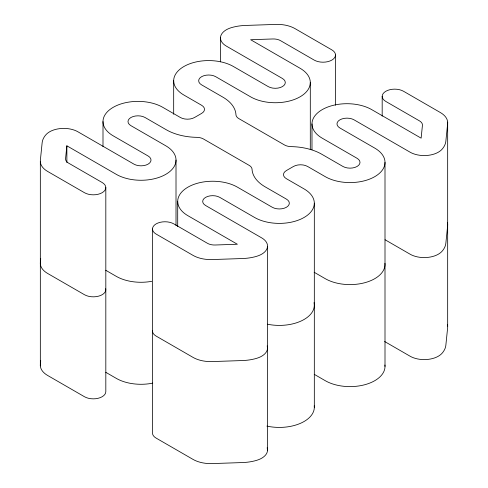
<?xml version="1.0" encoding="UTF-8"?>
<svg xmlns="http://www.w3.org/2000/svg" width="488" height="488" viewBox="0 0 488 488"><rect width="100%" height="100%" fill="white"/><g stroke="black" fill="none" stroke-linecap="round" stroke-linejoin="round"><path stroke-width="0.73" d="M40.724 258.725L40.352 262.392A24.986 14.426 0 0 0 47.629 273.445L84.485 294.721A12.493 7.216 0 0 0 98.832 296.1A12.493 7.216 0 0 0 105.713 288.701M40.724 360.736L40.352 364.408A24.986 14.426 0 0 0 47.629 375.455L84.485 396.738A12.493 7.216 0 0 0 98.1 398.3A12.493 7.216 0 0 0 105.817 391.638L105.817 187.612M66.868 145.814L65.563 158.643A9.998 5.771 0 0 0 68.472 163.059L102.157 182.506A12.493 7.216 0 0 1 102.157 192.711A12.493 7.216 0 0 1 84.485 192.711L47.629 171.428A24.986 14.426 0 0 1 40.352 160.381L42.145 142.758A34.983 20.197 0 0 1 46.043 134.615A19.99 11.541 0 0 1 77.909 131.784L133.962 164.145A9.998 5.771 0 0 0 148.096 164.145A9.998 5.771 0 0 0 148.096 155.983L113.246 135.865A34.983 20.197 0 0 1 113.246 107.299A34.983 20.197 0 0 1 162.724 107.299L180.389 117.504A9.998 5.771 0 0 0 194.529 117.504L201.593 113.423A9.998 5.771 0 0 0 201.593 105.262L183.927 95.062A34.983 20.197 0 0 1 183.927 66.496A34.983 20.197 0 0 1 233.398 66.496L268.248 86.614A9.998 5.771 0 0 0 282.381 86.614A9.998 5.771 0 0 0 282.381 78.458L226.328 46.092A19.99 11.541 0 0 1 231.227 27.7A34.983 20.197 0 0 1 245.342 25.449L275.86 24.412A24.986 14.426 0 0 1 294.996 28.609L331.858 49.892A12.493 7.216 0 0 1 331.858 60.091A12.493 7.216 0 0 1 314.187 60.091L280.502 40.644A9.998 5.771 0 0 0 272.847 38.967L250.625 39.717L300.053 68.253A34.983 20.197 0 0 1 300.053 96.819A34.983 20.197 0 0 1 250.576 96.819L215.726 76.695A9.998 5.771 0 0 0 201.593 76.695A9.998 5.771 0 0 0 201.593 84.857L222.796 97.1A44.981 25.968 0 0 1 235.954 114.711A9.998 5.771 0 0 0 238.876 118.627L284.461 144.942A9.998 5.771 0 0 0 291.244 146.632A44.981 25.968 0 0 1 321.745 154.226L342.948 166.469A9.998 5.771 0 0 0 357.082 166.469A9.998 5.771 0 0 0 357.082 158.307L322.233 138.189A34.983 20.197 0 0 1 322.233 109.623A34.983 20.197 0 0 1 371.71 109.623L421.132 138.159L422.437 125.331A9.998 5.771 0 0 0 419.527 120.914L385.843 101.461A12.493 7.216 0 0 1 385.843 91.262A12.493 7.216 0 0 1 403.515 91.262L440.371 112.545A24.986 14.426 0 0 1 447.649 123.592L445.855 141.215A34.983 20.197 0 0 1 441.957 149.358A19.99 11.541 0 0 1 410.091 152.189L354.038 119.828A9.998 5.771 0 0 0 339.904 119.828A9.998 5.771 0 0 0 339.904 127.984L374.754 148.108A34.983 20.197 0 0 1 374.754 176.668A34.983 20.197 0 0 1 325.276 176.668L307.611 166.469A9.998 5.771 0 0 0 293.471 166.469L286.407 170.55A9.998 5.771 0 0 0 286.407 178.712L304.073 188.911A34.983 20.197 0 0 1 304.073 217.477A34.983 20.197 0 0 1 254.602 217.477L219.752 197.353A9.998 5.771 0 0 0 205.619 197.353A9.998 5.771 0 0 0 205.619 205.515L261.672 237.876A19.99 11.541 0 0 1 256.773 256.273A34.983 20.197 0 0 1 242.658 258.524L212.14 259.561A24.986 14.426 0 0 1 193.004 255.358L156.142 234.081A12.493 7.216 0 0 1 156.142 223.876A12.493 7.216 0 0 1 173.813 223.876L207.498 243.329A9.998 5.771 0 0 0 215.153 245.006L237.375 244.25L187.947 215.72A34.983 20.197 0 0 1 187.947 187.154A34.983 20.197 0 0 1 237.424 187.154L272.274 207.272A9.998 5.771 0 0 0 286.407 207.272A9.998 5.771 0 0 0 286.407 199.11L265.204 186.874A44.981 25.968 0 0 1 252.046 169.263A9.998 5.771 0 0 0 249.124 165.347L203.539 139.025A9.998 5.771 0 0 0 196.756 137.341A44.981 25.968 0 0 1 166.256 129.747L145.052 117.504A9.998 5.771 0 0 0 130.918 117.504A9.998 5.771 0 0 0 130.918 125.666L165.767 145.784A34.983 20.197 0 0 1 165.767 174.35A34.983 20.197 0 0 1 116.29 174.35L66.868 145.814L66.868 162.559M385.032 239.736L410.091 254.199A19.99 11.541 0 0 0 441.957 251.375A34.983 20.197 0 0 0 445.855 243.225L447.649 225.609A24.986 14.426 0 0 0 447.325 222.296M314.156 272.261L325.276 278.685A34.983 20.197 0 0 0 364.286 282.845A34.983 20.197 0 0 0 384.947 263.294M384.611 341.509L410.091 356.216A19.99 11.541 0 0 0 441.957 353.385A34.983 20.197 0 0 0 445.855 345.242L447.649 327.619A24.986 14.426 0 0 0 447.411 324.618M314.235 374.32L325.276 380.701A34.983 20.197 0 0 0 364.505 384.8A34.983 20.197 0 0 0 384.916 365.03M105.75 270.273L116.29 276.361A34.983 20.197 0 0 0 151.719 281.314M105.786 372.314L116.29 378.377A34.983 20.197 0 0 0 152.732 383.129M447.667 122.098L447.667 326.13M385.001 162.388L385.001 366.415M382.183 96.362L382.183 116.156M335.518 54.992L335.518 105.237M314.321 203.191L314.321 407.224M311.991 123.909L311.991 149.792M310.301 82.539L310.301 149.529M267.509 246.477L267.509 450.509M220.491 37.491L220.491 61.854M177.699 201.434L177.699 226.56M176.009 160.064L176.009 225.535M173.679 80.776L173.679 114.277M152.482 228.982L152.482 433.009A12.493 7.216 0 0 0 156.142 438.108L193.004 459.391A24.986 14.426 0 0 0 212.14 463.588L242.658 462.551A34.983 20.197 0 0 0 256.773 460.3A19.99 11.541 0 0 0 267.137 447.807M102.998 121.585L102.998 146.705M40.333 161.87L40.333 365.902M314.034 302.633A34.983 20.197 0 0 1 267.442 324.203M267.18 345.931A19.99 11.541 0 0 1 256.773 358.29A34.983 20.197 0 0 1 242.658 360.54L212.14 361.577A24.986 14.426 0 0 1 193.004 357.375L156.142 336.092A12.493 7.216 0 0 1 152.488 330.864M314.241 405.833A34.983 20.197 0 0 1 266.893 426.097"/></g></svg>
